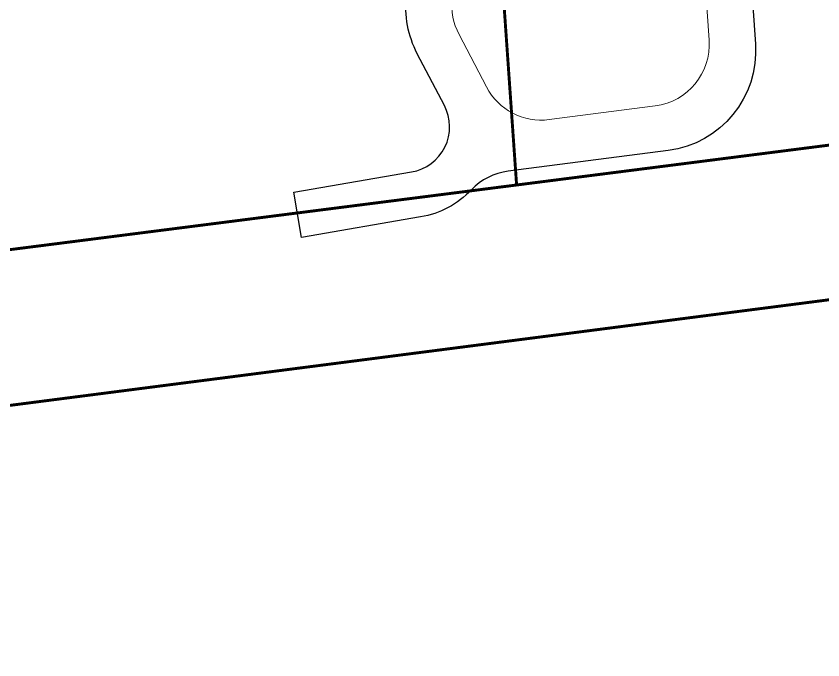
# Model space of a CAD drawing. Header units: millimetres. Extents: x 306 to 836129804, y -168137 to 818603917.
# Drawn here: x 834654225 to 834759788, y 817899291 to 817983465 of the extents above; entities that cross this region are included whole.
import ezdxf
from ezdxf.xclip import XClip

# ---------------------------------------------------------------- set-up
doc = ezdxf.new("R2010")
doc.units = ezdxf.units.MM
doc.header["$LTSCALE"] = 3
doc.header["$XCLIPFRAME"] = 0
for name, pattern in [('ACAD_ISO03W100', [30, 12, -18]), ('DASHED', [0.75, 0.5, -0.25]), ('DGN Style 2', [1.94727e-06, 0, -1.94727e-06])]:
    doc.linetypes.add(name, pattern=pattern)
doc.layers.get('Defpoints').update_dxf_attribs({"color": 32})
for name, color, linetype in [('00_Xref', 7, 'Continuous'), ('_PARCEL BOUNDARY', 10, 'DASHED'), ('AR-ROAD_AR_BS_MI_', 251, 'Continuous')]:
    doc.layers.add(name, color=color, linetype=linetype)
doc.layers.add('Eva-New', color=1, linetype='ACAD_ISO03W100', lineweight=18)

# ---------------------------------------------------------------- blocks, each defined once
blk = doc.blocks.new('x-baseplan')
at = {"layer": 'AR-ROAD_AR_BS_MI_', "color": 8, "linetype": 'DGN Style 2', "lineweight": 0, "flags": 128}
blk.add_lwpolyline([(834687.68, 817936.85), (834552.25, 817919.49)], dxfattribs=at)
blk = doc.blocks.new('PB1')
at = {"layer": '_PARCEL BOUNDARY', "ltscale": 5, "const_width": 382, "flags": 128}
blk.add_lwpolyline([(834493654, 817517222), (834495220, 817517337), (834492444, 817557035), (834498761, 817565962, 0.1039453), (834533697, 817549820, 0.0281485), (834560518, 817544745), (834570883, 817541589, 0.0121811), (834580152, 817539059, 0.0118169), (834589680, 817538655, 0.018959), (834627610, 817539489), (834630540, 817540418), (834634554, 817540697), (834637584, 817540183, 0.0049787), (834647569, 817541071), (834660846, 817542394, -0.0231603), (834692882, 817544092), (834848633, 817545126), (834853232, 817545226), (834857282, 817545692), (834861211, 817546780, 0.0889442), (834868247, 817552295, 0.0912828), (834872755, 817559703, 0.0618581), (834874097, 817565165), (834880689, 817565564), (834904743, 817565941, 0.0773406), (834909189, 817557307, 0.267473), (834920028, 817552490, 0.0363773), (834937243, 817555572, 0.2494227), (834949395, 817566641), (834966122, 817566903), (835091811, 817574777), (835119690, 817576586), (835121800, 817571864, 0.0736969), (835125906, 817566838), (835207274, 817579502), (835208699, 817570346), (835222078, 817575222), (835227487, 817576187, 0.0490537), (835256687, 817584425), (835337017, 817589446, -0.0621863), (835336510, 817536749, 0.0557122), (835335348, 817485197), (835335994, 817477945), (835339286, 817458795), (835342221, 817441416), (835346043, 817404387), (835266281, 817393086), (835170777, 817384907), (835121934, 817378609), (835122014, 817377733), (835091934, 817373836), (835080292, 817372113), (835071867, 817371247), (835046358, 817368019), (835046275, 817368216), (834552235, 817304559), (834499770, 817284511)], format="xyb", dxfattribs=at)
at = {"layer": '_PARCEL BOUNDARY', "ltscale": 5, "const_width": 382}
for points in [[(834715171, 817411388), (834719714, 817346415)], [(834825297, 817359878), (834547391, 817324442), (834507889, 817309232)]]:
    blk.add_lwpolyline(points, dxfattribs=at)

msp = doc.modelspace()

# ---------------------------------------------------------------- linework, layer by layer
at = {"layer": 'Defpoints', "linetype": 'Continuous', "ltscale": 0.01}
msp.add_lwpolyline([(834743956, 818079901), (834750953, 817979804, -0.3971151), (834739564, 817965898), (834718620, 817963192, 0.1718313), (834713796, 817960748, -0.161083), (834707145, 817957203), (834691575, 817954523), (834690557, 817960436), (834705966, 817963088, 0.5088184), (834710264, 817971784), (834706718, 817978556, -0.1510667), (834705313, 817986166)], format="xyb", dxfattribs=at)
at = {"layer": 'Eva-New', "linetype": 'Continuous', "ltscale": 0.01}
msp.add_lwpolyline([(834706539, 818077286), (834737970, 818079484), (834744902, 817980326, -0.3971151), (834737860, 817971728), (834723980, 817969934, -0.3139868), (834715766, 817974210), (834712177, 817981065, -0.1510667), (834711308, 817985771), (834712486, 817995755, 0.1306475), (834711537, 818002367), (834704514, 818018875, -0.083313), (834703887, 818021482), (834703549, 818026319, -0.1487161), (834704602, 818030914), (834706148, 818033609, 0.1905598), (834707522, 818043072), (834705031, 818053593, -0.0782975), (834704839, 818056107)], format="xyb", close=True, dxfattribs=at)

# ---------------------------------------------------------------- block references
msp.add_blockref('PB1', (-1, 614971))
at = {"layer": '00_Xref'}
ref = msp.add_blockref('x-baseplan', (0, 0), dxfattribs=dict(at, xscale=1000, yscale=1000, zscale=1000))
XClip(ref).set_block_clipping_path([(834130.0932744878, 818214.2808966772), (834660.7980561039, 818251.3812309058), (834689.2509440434, 817844.3745563453), (834158.5461624272, 817807.2742220557)])

doc.saveas('drawing.dxf')
